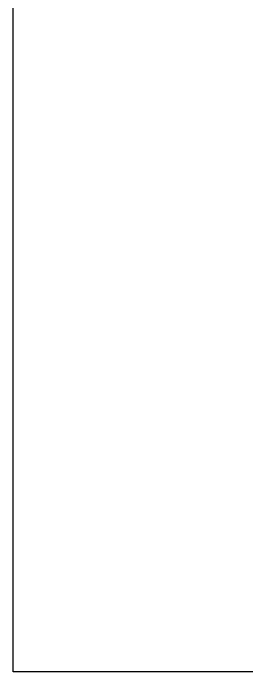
# Model space of a CAD drawing. Header units: millimetres. Extents: x 8 to 586, y 8 to 412.
# Drawn here: x 8 to 96.4, y 8 to 256 of the extents above; entities that cross this region are included whole.
import ezdxf

# ---------------------------------------------------------------- set-up
doc = ezdxf.new("R2010")
doc.units = ezdxf.units.MM
doc.layers.add('DIMENSIONS', color=2, linetype='Continuous')
doc.layers.add('OUTLINE', color=7, linetype='Continuous', lineweight=25)
doc.styles.add('SLDTEXTSTYLE0', font='TXT', dxfattribs={"width": 0.75})
doc.dimstyles.new('SLDDIMSTYLE6', dxfattribs={"dimtxt": 3.5, "dimasz": 2, "dimexe": 0, "dimexo": 0.0625, "dimgap": 0.875, "dimtad": 1, "dimrnd": 1e-09, "dimzin": 12, "dimdsep": 46, "dimtxsty": 'SLDTEXTSTYLE0', "dimsah": 1, "dimcen": 0, "dimadec": 0, "dimazin": 3, "dimtfac": 1, "dimtofl": 0, "dimtmove": 0, "dimatfit": 3, "dimfxl": 0, "dimfrac": 2, "dimtolj": 1, "dimtzin": 12, "dimarcsym": 0})

# ---------------------------------------------------------------- blocks, each defined once
blk = doc.blocks.new('_D_31')
at = {"layer": 'DIMENSIONS'}
blk.add_line((194.91, 180.26), (228.54, 183.15), dxfattribs=at)
blk.add_solid([(194.91, 180.26), (196.95, 179.93), (196.86, 180.93)], dxfattribs=at)
at = {"layer": 'DIMENSIONS', "insert": (211.16, 186.18), "char_height": 3.5, "attachment_point": 1, "rotation": 4.9238, "style": 'SLDTEXTSTYLE0'}
blk.add_mtext('R127,61', dxfattribs=at)

msp = doc.modelspace()

# ---------------------------------------------------------------- linework, layer by layer
at = {"layer": 'OUTLINE'}
for p, q in [((8, 8), (8, 412)), ((586, 8), (8, 8))]:
    msp.add_line(p, q, dxfattribs=at)

# ---------------------------------------------------------------- dimensions: what is measured, and where the dimension line sits
at = {"layer": 'DIMENSIONS'}
dim = msp.add_radius_dim(center=(67.777, 169.303), mpoint=(194.913, 180.256), dimstyle='SLDDIMSTYLE6', dxfattribs=at)
dim.commit()
dim.dimension.update_dxf_attribs({"geometry": '_D_31', "text_midpoint": (220.071, 182.423), "dimtype": 164})

doc.saveas('drawing.dxf')
